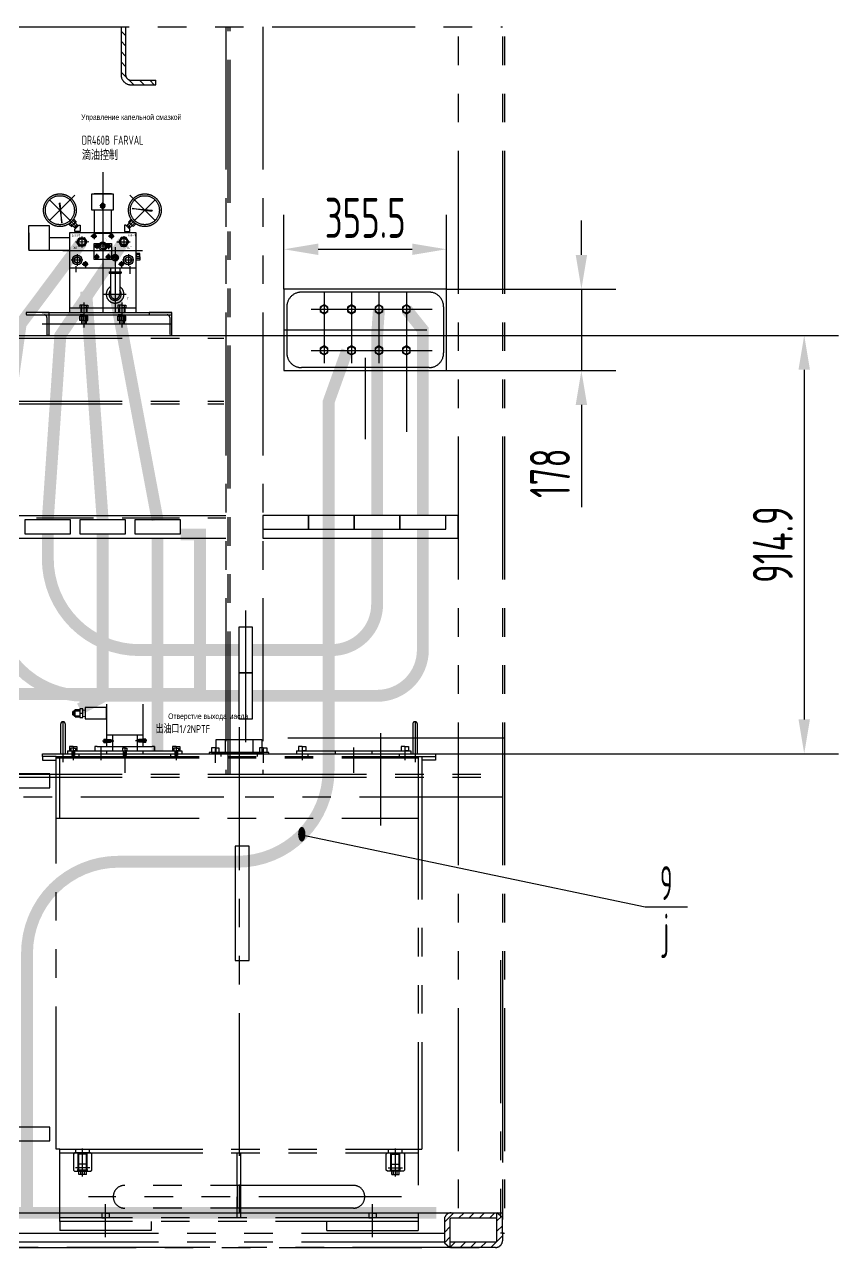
# Model space of a CAD drawing. Header units: millimetres. Extents: x 87 to 10592, y 0 to 7425.
# Drawn here: x 2882 to 4662, y 2586 to 5261 of the extents above; entities that cross this region are included whole.
import ezdxf
from ezdxf.enums import TextEntityAlignment as Align

# ---------------------------------------------------------------- set-up
doc = ezdxf.new("R2010")
doc.units = ezdxf.units.MM
doc.header["$LTSCALE"] = 250
for name, pattern in [('F', [0.75, 0.5, -0.25]), ('G', [2, 1.25, -0.25, 0.25, -0.25]), ('K', [2.5, 1.25, -0.25, 0.25, -0.25, 0.25, -0.25])]:
    doc.linetypes.add(name, pattern=pattern)
for name, color, linetype in [('01', 7, 'Continuous'), ('02', 1, 'Continuous'), ('04', 2, 'F'), ('05', 4, 'G'), ('07', 6, 'K'), ('08', 1, 'Continuous'), ('11', 3, 'Continuous')]:
    doc.layers.add(name, color=color, linetype=linetype)
doc.styles.get("Standard").update_dxf_attribs({"font": 'isocp', "width": 0.707, "bigfont": 'intecad.shx'})
doc.dimstyles.new('INTE', dxfattribs={"dimscale": 25, "dimtxt": 3.5, "dimasz": 3, "dimexe": 3, "dimexo": 0, "dimgap": 1, "dimtad": 1, "dimdec": 1, "dimdsep": 46, "dimtxsty": 'Standard', "dimcen": 0, "dimclrd": 1, "dimclre": 1, "dimclrt": 3, "dimadec": 0, "dimazin": 0, "dimtfac": 1, "dimtdec": 1, "dimtmove": 0, "dimatfit": 0, "dimfxl": 1, "dimarcsym": 0})

# ---------------------------------------------------------------- blocks, each defined once
blk = doc.blocks.new('*U76')
at = {"layer": '01'}
for p, q in [((-6, 5), (0, 5)), ((-6, 0), (-6, 5)), ((-6, 0), (-6, -5)), ((0, 5), (0, 0)), ((0, 3), (10, 3)), ((0, -5), (0, 0)), ((3, 3), (3, 0)), ((3, -3), (3, 0)), ((10, 3), (10, 0)), ((10, -3), (10, 0)), ((-6, -5), (0, -5)), ((0, -3), (10, -3))]:
    blk.add_line(p, q, dxfattribs=at)
at = {"layer": '02'}
for p, q in [((3, 2), (10, 2)), ((3, -2), (10, -2))]:
    blk.add_line(p, q, dxfattribs=at)
at = {"layer": '05'}
blk.add_line((-9.2, 0), (12.9, 0), dxfattribs=at)
blk = doc.blocks.new('*D97')
at = {"layer": '08', "color": 1, "lineweight": -2}
for p, q in [((3449, 4682.5), (3449, 4844.8)), ((3804.5, 4682.5), (3804.5, 4844.8)), ((3524, 4769.8), (3729.5, 4769.8))]:
    blk.add_line(p, q, dxfattribs=at)
at = {"layer": '08', "color": 1}
for points in [[(3524, 4782.3), (3524, 4757.3), (3449, 4769.8)], [(3729.5, 4782.3), (3729.5, 4757.3), (3804.5, 4769.8)]]:
    blk.add_solid(points, dxfattribs=at)
at = {"layer": 'Defpoints', "color": 0}
for p in [(3804.5, 4769.8), (3449, 4682.5), (3804.5, 4682.5)]:
    blk.add_point(p, dxfattribs=at)
at = {"layer": '08', "color": 3, "insert": (3626.8, 4838.5), "char_height": 87.5, "attachment_point": 5}
blk.add_mtext('355.5', dxfattribs=at)
blk = doc.blocks.new('*D98')
at = {"layer": '08', "color": 1, "lineweight": -2}
for p, q in [((4099.5, 4757.5), (4099.5, 4832.5)), ((3804.5, 4682.5), (4174.5, 4682.5)), ((4099.5, 4682.5), (4099.5, 4504.5)), ((3804.5, 4504.5), (4174.5, 4504.5)), ((4099.5, 4429.5), (4099.5, 4205.5))]:
    blk.add_line(p, q, dxfattribs=at)
at = {"layer": '08', "color": 1}
for points in [[(4087, 4757.5), (4112, 4757.5), (4099.5, 4682.5)], [(4087, 4429.5), (4112, 4429.5), (4099.5, 4504.5)]]:
    blk.add_solid(points, dxfattribs=at)
at = {"layer": 'Defpoints', "color": 0}
for p in [(3804.5, 4682.5), (3804.5, 4504.5), (4099.5, 4504.5)]:
    blk.add_point(p, dxfattribs=at)
at = {"layer": '08', "color": 3, "insert": (4030.8, 4280), "char_height": 87.5, "attachment_point": 5, "rotation": 90}
blk.add_mtext('178', dxfattribs=at)
blk = doc.blocks.new('*U87')
blk.add_circle((0, 0), 2.29)
at = {"layer": '01'}
for p, q in [((0, 2.3), (-2, 1.1)), ((-2, 1.1), (-2, -1.1)), ((2, 1.1), (0, 2.3)), ((2, -1.1), (2, 1.1)), ((-2, -1.1), (0, -2.3)), ((0, -2.3), (2, -1.1))]:
    blk.add_line(p, q, dxfattribs=at)
blk.add_circle((0, 0), 4.25, dxfattribs=at)
at = {"layer": '05'}
for p, q in [((-6.7, 0), (5.9, 0)), ((0, 6.3), (0, -6.7))]:
    blk.add_line(p, q, dxfattribs=at)
blk = doc.blocks.new('*U86')
blk.add_circle((0, 0), 6.86)
at = {"layer": '01'}
for p, q in [((0, 6.9), (-5.9, 3.4)), ((-5.9, 3.4), (-5.9, -3.4)), ((5.9, 3.4), (0, 6.9)), ((5.9, -3.4), (5.9, 3.4)), ((-5.9, -3.4), (0, -6.9)), ((0, -6.9), (5.9, -3.4))]:
    blk.add_line(p, q, dxfattribs=at)
blk.add_circle((0, 0), 10.5, dxfattribs=at)
at = {"layer": '05'}
for p, q in [((-13, 0), (12.1, 0)), ((0, 12.5), (0, -12.9))]:
    blk.add_line(p, q, dxfattribs=at)
blk = doc.blocks.new('*U88')
at = {"layer": '01'}
for p, q in [((-7.9, 7.1), (0, 7.1)), ((-7.9, 0), (-7.9, 7.1)), ((-7.9, 4), (0, 4)), ((0, 7.1), (0, 0)), ((0, -7.1), (0, 0)), ((-7.9, 0), (-7.9, -7.1)), ((-7.9, -4), (0, -4)), ((-7.9, -7.1), (0, -7.1))]:
    blk.add_line(p, q, dxfattribs=at)
at = {"layer": '05'}
blk.add_line((-9, 0), (1.1, 0), dxfattribs=at)
blk = doc.blocks.new('*D99')
at = {"layer": '08', "color": 1, "lineweight": -2}
for p, q in [((2679.8, 4581.4), (4661.8, 4581.4)), ((4586.8, 4506.4), (4586.8, 3741.5)), ((2920.8, 3666.5), (4661.8, 3666.5))]:
    blk.add_line(p, q, dxfattribs=at)
at = {"layer": '08', "color": 1}
for points in [[(4574.3, 4506.4), (4599.3, 4506.4), (4586.8, 4581.4)], [(4574.3, 3741.5), (4599.3, 3741.5), (4586.8, 3666.5)]]:
    blk.add_solid(points, dxfattribs=at)
at = {"layer": 'Defpoints', "color": 0}
for p in [(2679.8, 4581.4), (2920.8, 3666.5), (4586.8, 3666.5)]:
    blk.add_point(p, dxfattribs=at)
at = {"layer": '08', "color": 3, "insert": (4518.1, 4124), "char_height": 87.5, "attachment_point": 5, "rotation": 90}
blk.add_mtext('914.9', dxfattribs=at)
blk = doc.blocks.new('*U89')
at = {"layer": '01'}
for p, q in [((-7, 8.1), (-7, -8.1)), ((-7, 4), (0, 4)), ((0, 10.7), (15, 9.4)), ((15, 9.4), (15, -9.4)), ((-7, -4), (0, -4)), ((0, -10.7), (15, -9.4))]:
    blk.add_line(p, q, dxfattribs=at)
at = {"layer": '01', "color": 7, "linetype": 'Continuous'}
for p, q in [((-7, 8.1), (0, 8.1)), ((0, -10.7), (0, 10.7)), ((-7, -8.1), (0, -8.1))]:
    blk.add_line(p, q, dxfattribs=at)
at = {"layer": '02', "color": 1, "linetype": 'Continuous'}
for p, q in [((0, 9.7), (15, 8.4)), ((0, -9.7), (15, -8.4))]:
    blk.add_line(p, q, dxfattribs=at)
at = {"layer": '05'}
for p, q in [((-12, 0), (20, 0)), ((7.5, 15.7), (7.5, -15.7))]:
    blk.add_line(p, q, dxfattribs=at)

msp = doc.modelspace()

# ---------------------------------------------------------------- hatches: boundary and pattern name
at = {"layer": '07', "linetype": 'K'}
h = msp.add_hatch(dxfattribs=at)
h.set_pattern_fill('ANSI31', color=6, scale=5, angle=90, style=0)
h.set_pattern_definition([(135, (-30049.627, 6262.617), (-11.22532, -11.22532), [])])
h.paths.add_polyline_path([(3102.781, 5256.497), (3092.781, 5256.497), (3092.781, 5151.497, 0.41421356), (3114.781, 5129.497), (3168.781, 5129.497), (3168.781, 5139.497), (3114.781, 5139.497, -0.41421356), (3102.781, 5151.497)])
h = msp.add_hatch(dxfattribs=at)
h.set_pattern_fill('ANSI37', color=6, angle=6.75318, style=0)
h.set_pattern_definition([(51.7532, (2907.8903, 4661.93), (-2.49349, 1.965485), []), (141.7532, (2907.8903, 4661.93), (-1.965485, -2.49349), [])])
h.paths.add_polyline_path([(3046.654, 4865.319, 1), (3058.803, 4865.319, 1)])
h = msp.add_hatch(dxfattribs=at)
h.set_pattern_fill('ANSI31', color=6, scale=5, style=0)
h.set_pattern_definition([(45, (-30049.627, 6262.617), (-11.22532, 11.22532), [])])
h.paths.add_polyline_path([(3914.781, 2650.497), (3914.781, 2662.497), (3814.781, 2662.497, 0.41421356), (3799.781, 2647.497), (3799.781, 2596.497), (3811.781, 2586.497), (3811.781, 2647.497, -0.41421356), (3814.781, 2650.497)])
h.paths.add_polyline_path([(3811.781, 2598.497), (3811.781, 2586.497), (3911.781, 2586.497, 0.41421356), (3926.781, 2601.497), (3926.781, 2617.997), (3926.781, 2652.497), (3914.781, 2662.497), (3914.781, 2601.497, -0.41421356), (3911.781, 2598.497)])

# ---------------------------------------------------------------- linework, layer by layer
for p, q in [((2987.691, 3751.62), (2987.691, 3758.538)), ((2990.264, 3749.68), (2990.264, 3760.477)), ((2992.672, 3763.079), (3002.715, 3763.079)), ((2992.672, 3747.079), (2992.672, 3763.079))]:
    msp.add_line(p, q)
msp.add_lwpolyline([(3008.941, 3764.579), (3002.715, 3764.579), (3002.715, 3745.579), (3008.941, 3745.579)], close=True)
at = {"layer": '01', "color": 7, "linetype": 'Continuous'}
for p, q in [((3804.531, 4682.497), (3449.031, 4682.497)), ((3449.031, 4682.497), (3449.031, 4504.497)), ((3804.531, 4504.497), (3804.531, 4682.497)), ((3536.781, 4648.312), (3528.281, 4643.404)), ((3528.281, 4643.404), (3528.281, 4633.589)), ((3528.281, 4633.589), (3536.781, 4628.682)), ((3545.281, 4643.404), (3536.781, 4648.312)), ((3536.781, 4628.682), (3545.281, 4633.589)), ((3545.281, 4633.589), (3545.281, 4643.404)), ((3596.781, 4648.312), (3588.281, 4643.404)), ((3588.281, 4643.404), (3588.281, 4633.589)), ((3588.281, 4633.589), (3596.781, 4628.682)), ((3605.281, 4643.404), (3596.781, 4648.312)), ((3596.781, 4628.682), (3605.281, 4633.589)), ((3605.281, 4633.589), (3605.281, 4643.404)), ((3656.781, 4648.312), (3648.281, 4643.404)), ((3648.281, 4643.404), (3648.281, 4633.589)), ((3648.281, 4633.589), (3656.781, 4628.682)), ((3665.281, 4643.404), (3656.781, 4648.312)), ((3656.781, 4628.682), (3665.281, 4633.589)), ((3665.281, 4633.589), (3665.281, 4643.404)), ((3716.781, 4648.312), (3708.281, 4643.404)), ((3708.281, 4643.404), (3708.281, 4633.589)), ((3708.281, 4633.589), (3716.781, 4628.682)), ((3725.281, 4643.404), (3716.781, 4648.312)), ((3716.781, 4628.682), (3725.281, 4633.589)), ((3725.281, 4633.589), (3725.281, 4643.404)), ((3536.781, 4558.312), (3528.281, 4553.404)), ((3528.281, 4553.404), (3528.281, 4543.589)), ((3545.281, 4553.404), (3536.781, 4558.312)), ((3545.281, 4543.589), (3545.281, 4553.404)), ((3596.781, 4558.312), (3588.281, 4553.404)), ((3588.281, 4553.404), (3588.281, 4543.589)), ((3605.281, 4553.404), (3596.781, 4558.312)), ((3605.281, 4543.589), (3605.281, 4553.404)), ((3656.781, 4558.312), (3648.281, 4553.404)), ((3648.281, 4553.404), (3648.281, 4543.589)), ((3665.281, 4553.404), (3656.781, 4558.312)), ((3665.281, 4543.589), (3665.281, 4553.404)), ((3716.781, 4558.312), (3708.281, 4553.404)), ((3708.281, 4553.404), (3708.281, 4543.589)), ((3725.281, 4553.404), (3716.781, 4558.312)), ((3725.281, 4543.589), (3725.281, 4553.404)), ((3528.281, 4543.589), (3536.781, 4538.682)), ((3536.781, 4538.682), (3545.281, 4543.589)), ((3588.281, 4543.589), (3596.781, 4538.682)), ((3596.781, 4538.682), (3605.281, 4543.589)), ((3648.281, 4543.589), (3656.781, 4538.682)), ((3656.781, 4538.682), (3665.281, 4543.589)), ((3708.281, 4543.589), (3716.781, 4538.682)), ((3716.781, 4538.682), (3725.281, 4543.589)), ((3449.031, 4504.497), (3804.531, 4504.497)), ((2157.781, 4187.793), (3322.281, 4187.793)), ((3402.781, 4187.793), (3402.781, 4137.793)), ((3829.781, 4137.793), (3829.781, 4187.793)), ((2157.781, 4137.793), (3322.281, 4137.793)), ((3402.781, 4137.793), (3829.781, 4137.793)), ((2990.264, 3760.477), (2992.672, 3760.477)), ((2990.264, 3749.68), (2992.672, 3749.68)), ((2990.264, 3749.68), (2992.672, 3749.68))]:
    msp.add_line(p, q, dxfattribs=at)
at = {"layer": '01'}
for p, q in [((3060.781, 3774.942), (3060.781, 3682.536)), ((3140.781, 3774.942), (3140.781, 3682.536)), ((2990.264, 3760.477), (2987.691, 3758.538)), ((2990.264, 3749.68), (2987.691, 3751.62)), ((3002.715, 3755.079), (3008.941, 3755.079)), ((3008.941, 3762.575), (3014.044, 3761.816)), ((3014.044, 3761.816), (3014.044, 3748.341))]:
    msp.add_line(p, q, dxfattribs=at)
at = {"layer": '01', "color": 7, "linetype": 'Continuous', "const_width": 26}
msp.add_lwpolyline([(2887.196, 2662.497), (2887.196, 3230.286, -0.41421356), (3087.196, 3430.286), (3346.644, 3430.286, 0.41421356), (3546.644, 3630.286), (3546.644, 4435.769), (3587.157, 4548.497)], format="xyb", dxfattribs=at)
at = {"layer": '01', "color": 7, "linetype": 'Continuous'}
for points in [[(2882.582, 4147.793), (2982.582, 4147.793), (2982.582, 4177.793), (2882.582, 4177.793)], [(3002.582, 4147.793), (3102.582, 4147.793), (3102.582, 4177.793), (3002.582, 4177.793)], [(3122.582, 4147.793), (3222.582, 4147.793), (3222.582, 4177.793), (3122.582, 4177.793)], [(3402.781, 4157.793), (3502.781, 4157.793), (3502.781, 4187.793), (3402.781, 4187.793)], [(3502.781, 4157.793), (3602.781, 4157.793), (3602.781, 4187.793), (3502.781, 4187.793)], [(3602.781, 4157.793), (3702.781, 4157.793), (3702.781, 4187.793), (3602.781, 4187.793)], [(3702.781, 4157.793), (3802.781, 4157.793), (3802.781, 4187.793), (3702.781, 4187.793)], [(3350.301, 3943.172), (3350.301, 3843.172), (3380.301, 3843.172), (3380.301, 3943.172)], [(3350.301, 3843.172), (3350.301, 3743.172), (3380.301, 3743.172), (3380.301, 3843.172)], [(2837.196, 3592.247), (2937.196, 3592.247), (2937.196, 3622.247), (2837.196, 3622.247)], [(3342.697, 3464.637), (3342.697, 3214.522), (3372.697, 3214.522), (3372.697, 3464.637)], [(2837.196, 2820.015), (2937.196, 2820.015), (2937.196, 2850.015), (2837.196, 2850.015)]]:
    msp.add_lwpolyline(points, close=True, dxfattribs=at)
at = {"layer": '01', "color": 7, "linetype": 'Continuous', "const_width": 26}
msp.add_lwpolyline([(2787.196, 3622.247), (2787.196, 3797.164), (3265.522, 3797.164), (3265.522, 4146.11), (3223.284, 4146.11)], dxfattribs=at)
at = {"layer": '01'}
msp.add_lwpolyline([(3060.781, 3767.577), (3014.044, 3767.577), (3014.044, 3742.581), (3060.781, 3742.581)], close=True, dxfattribs=at)
at = {"layer": '01', "const_width": 26}
msp.add_lwpolyline([(2587.196, 2662.497), (3782.576, 2662.497)], dxfattribs=at)
at = {"layer": '01', "color": 7, "linetype": 'Continuous'}
for centre in [(3536.781, 4638.497), (3596.781, 4638.497), (3656.781, 4638.497), (3716.781, 4638.497), (3536.781, 4548.497), (3596.781, 4548.497), (3656.781, 4548.497), (3716.781, 4548.497)]:
    msp.add_circle(centre, 8, dxfattribs=at)
at = {"layer": '02', "color": 1, "linetype": 'Continuous'}
for p, q in [((2992.672, 3760.477), (3002.715, 3760.477)), ((2992.672, 3749.68), (3002.715, 3749.68)), ((1560.281, 2662.497), (3926.781, 2662.497))]:
    msp.add_line(p, q, dxfattribs=at)
at = {"layer": '02'}
for p, q in [((3488.066, 3488.864), (4238.595, 3331.44)), ((4238.595, 3331.44), (4331.595, 3331.44))]:
    msp.add_line(p, q, dxfattribs=at)
at = {"layer": '04', "color": 2, "linetype": 'F'}
msp.add_line((2157.781, 4182.793), (3322.281, 4182.793), dxfattribs=at)
at = {"layer": '05', "color": 4, "linetype": 'G'}
for p, q in [((3536.781, 4676.276), (3536.781, 4520.497)), ((3596.781, 4676.276), (3596.781, 4520.497)), ((3656.781, 4676.276), (3656.781, 4520.497)), ((3716.781, 4676.276), (3716.781, 4520.497)), ((3508.781, 4638.497), (3773.026, 4638.497)), ((3508.781, 4548.497), (3773.026, 4548.497)), ((3626.781, 4532.497), (3626.781, 4354.497)), ((3626.781, 4532.416), (3626.781, 4370.497)), ((3716.781, 4535.486), (3716.781, 4370.497))]:
    msp.add_line(p, q, dxfattribs=at)
at = {"layer": '07', "color": 6, "linetype": 'K'}
for p, q in [((3829.781, 6234.997), (3829.781, 2617.997)), ((3926.781, 6234.997), (3926.781, 2617.997)), ((3931.281, 6234.997), (3931.281, 2617.997)), ((1548.281, 5256.497), (3926.781, 5256.497)), ((3092.781, 5256.497), (3092.781, 5151.497)), ((3102.781, 5256.497), (3102.781, 5151.497)), ((3322.281, 5256.497), (3322.281, 3621.497)), ((3326.781, 3621.497), (3326.781, 5256.497)), ((3331.281, 3621.497), (3331.281, 5256.497)), ((3402.781, 5256.497), (3402.781, 3621.497)), ((3114.781, 5139.497), (3168.781, 5139.497)), ((3168.781, 5129.497), (3168.781, 5139.497)), ((3114.781, 5129.497), (3168.781, 5129.497)), ((3052.771, 4938.582), (3052.771, 4631.407)), ((2936.524, 4877.736), (2984.254, 4830.007)), ((2936.565, 4832.795), (2991.654, 4888.082)), ((2957.12, 4870.178), (2959.812, 4871.33)), ((2957.12, 4870.178), (2963.479, 4827.355)), ((2963.479, 4827.355), (2959.812, 4871.33)), ((3167.237, 4832.795), (3112.147, 4888.082)), ((3167.277, 4877.736), (3119.547, 4830.007)), ((3159.719, 4852.594), (3116.895, 4858.953)), ((3116.895, 4858.953), (3160.871, 4855.286)), ((3160.871, 4855.286), (3159.719, 4852.594)), ((2890.771, 4821.706), (2935.275, 4821.706)), ((2890.771, 4769.254), (2890.771, 4821.706)), ((2935.275, 4821.706), (2935.275, 4767.407)), ((2984.254, 4830.007), (2979.234, 4824.986)), ((2979.234, 4824.986), (2984.82, 4819.4)), ((2981.426, 4827.178), (2993.446, 4815.157)), ((2983.51, 4830.75), (2990.584, 4823.677)), ((2984.254, 4830.007), (2989.275, 4835.027)), ((2984.254, 4830.007), (2996.275, 4817.986)), ((2984.82, 4819.4), (2989.84, 4824.42)), ((2987.083, 4832.835), (2999.103, 4820.814)), ((2989.275, 4835.027), (2994.861, 4829.441)), ((2994.861, 4829.441), (2989.84, 4824.42)), ((2994.575, 4816.288), (2991.039, 4819.823)), ((3000.598, 4822.309), (2991.951, 4813.662)), ((2999.103, 4820.814), (2993.446, 4815.157)), ((2998.591, 4820.304), (2995.055, 4823.839)), ((3000.598, 4822.309), (3003.622, 4822.309)), ((3103.203, 4822.309), (3100.179, 4822.309)), ((3103.203, 4822.309), (3111.85, 4813.662)), ((3116.719, 4832.835), (3104.698, 4820.814)), ((3104.698, 4820.814), (3110.355, 4815.157)), ((3105.21, 4820.304), (3108.746, 4823.839)), ((3119.547, 4830.007), (3107.526, 4817.986)), ((3114.527, 4835.027), (3108.94, 4829.441)), ((3108.94, 4829.441), (3113.961, 4824.42)), ((3109.226, 4816.288), (3112.762, 4819.823)), ((3122.375, 4827.178), (3110.355, 4815.157)), ((3120.291, 4830.75), (3113.217, 4823.677)), ((3118.981, 4819.4), (3113.961, 4824.42)), ((3119.547, 4830.007), (3114.527, 4835.027)), ((3124.567, 4824.986), (3118.981, 4819.4)), ((3119.547, 4830.007), (3124.567, 4824.986)), ((2890.771, 4805.407), (2890.771, 4767.407)), ((2935.275, 4795.48), (2979.771, 4795.48)), ((3125.771, 4805.407), (2979.771, 4805.407)), ((2979.771, 4805.407), (2979.771, 4631.407)), ((2979.771, 4795.48), (2979.771, 4767.407)), ((2994.457, 4808.804), (2994.457, 4805.407)), ((3000.304, 4808.804), (3000.304, 4805.407)), ((3006.922, 4797.828), (3007.261, 4773.614)), ((3098.771, 4798.47), (3098.771, 4774.253)), ((3103.497, 4808.804), (3103.497, 4805.407)), ((3109.344, 4808.804), (3109.344, 4805.407)), ((3125.771, 4631.407), (3125.771, 4805.407)), ((2979.771, 4767.407), (2890.771, 4767.407)), ((2965.811, 4767.407), (3139.73, 4767.407)), ((3022.047, 4785.975), (2992.964, 4785.569)), ((3062.771, 4776.407), (3042.771, 4776.407)), ((3052.771, 4786.407), (3052.771, 4766.407)), ((3079.771, 4774.217), (3079.771, 4631.407)), ((3083.813, 4786.407), (3112.899, 4786.407)), ((3087.771, 4751.407), (3071.771, 4751.407)), ((3079.771, 4759.407), (3079.771, 4743.407)), ((2979.771, 4729.407), (3125.771, 4729.407)), ((2993.771, 4732.741), (2993.771, 4720.023)), ((3066.797, 4720.523), (3066.797, 4717.861)), ((3066.797, 4720.523), (3093.168, 4720.523)), ((3066.797, 4717.861), (3093.168, 4717.861)), ((3069.662, 4729.407), (3069.662, 4671.407)), ((3089.88, 4729.407), (3089.88, 4671.407)), ((3093.168, 4720.523), (3093.168, 4717.861)), ((3111.771, 4733.127), (3111.771, 4715.752)), ((3055.421, 4671.407), (3104.121, 4671.407)), ((3766.281, 4675.997), (3487.281, 4675.997)), ((2295.533, 4631.407), (2979.771, 4631.407)), ((2885.565, 4631.407), (2885.565, 4627.928)), ((2935.565, 4631.407), (2885.565, 4631.407)), ((2935.565, 4581.407), (2935.565, 4631.407)), ((2979.771, 4641.407), (3125.771, 4641.407)), ((2979.771, 4631.407), (3204.205, 4631.407)), ((3002.476, 4647.807), (3002.476, 4641.407)), ((3011.271, 4647.807), (3002.476, 4647.807)), ((3002.476, 4641.407), (3011.271, 4641.407)), ((3004.548, 4641.407), (3004.548, 4631.407)), ((3006.271, 4647.807), (3006.271, 4641.407)), ((3006.271, 4641.407), (3006.271, 4631.407)), ((3011.271, 4653.272), (3011.271, 4598.84)), ((3011.271, 4647.807), (3020.066, 4647.807)), ((3011.271, 4644.786), (3011.271, 4608.902)), ((3011.271, 4644.786), (3011.271, 4608.902)), ((3020.066, 4641.407), (3011.271, 4641.407)), ((3011.271, 4628.252), (3011.271, 4621.46)), ((3016.271, 4647.807), (3016.271, 4641.407)), ((3016.271, 4641.407), (3016.271, 4631.407)), ((3017.75, 4641.407), (3017.75, 4631.407)), ((3020.066, 4647.807), (3020.066, 4641.407)), ((3085.476, 4647.807), (3085.476, 4641.407)), ((3094.271, 4647.807), (3085.476, 4647.807)), ((3085.476, 4641.407), (3094.271, 4641.407)), ((3087.548, 4641.407), (3087.548, 4631.407)), ((3089.271, 4647.807), (3089.271, 4641.407)), ((3089.271, 4641.407), (3089.271, 4631.407)), ((3094.271, 4653.272), (3094.271, 4598.84)), ((3094.271, 4652.907), (3094.271, 4608.902)), ((3094.271, 4647.807), (3103.066, 4647.807)), ((3094.271, 4644.786), (3094.271, 4608.902)), ((3103.066, 4641.407), (3094.271, 4641.407)), ((3094.271, 4628.252), (3094.271, 4621.46)), ((3099.271, 4647.807), (3099.271, 4641.407)), ((3099.271, 4641.407), (3099.271, 4631.407)), ((3100.75, 4641.407), (3100.75, 4631.407)), ((3103.066, 4647.807), (3103.066, 4641.407)), ((3154.205, 4631.407), (3154.205, 4627.928)), ((3204.205, 4631.407), (3154.205, 4631.407)), ((3204.205, 4581.407), (3204.205, 4631.407)), ((3455.281, 4643.997), (3455.281, 4542.997)), ((3798.281, 4643.997), (3798.281, 4542.997)), ((2295.533, 4626.407), (2979.771, 4626.407)), ((2295.533, 4606.407), (2979.771, 4606.407)), ((2887.086, 4626.407), (2925.076, 4626.407)), ((2930.565, 4620.907), (2930.565, 4583.049)), ((2979.771, 4626.407), (3204.205, 4626.407)), ((2979.771, 4606.407), (3204.205, 4606.407)), ((3002.476, 4623.556), (3011.271, 4623.556)), ((3002.476, 4614.056), (3002.476, 4623.556)), ((3011.271, 4614.056), (3002.476, 4614.056)), ((3011.271, 4626.156), (3003.571, 4626.156)), ((3003.571, 4626.156), (3003.571, 4623.556)), ((3003.571, 4623.556), (3011.271, 4623.556)), ((3004.548, 4626.407), (3004.548, 4626.156)), ((3006.271, 4626.407), (3006.271, 4606.407)), ((3006.271, 4614.056), (3006.271, 4623.556)), ((3006.271, 4606.407), (3011.271, 4606.407)), ((3007.271, 4626.407), (3007.271, 4606.407)), ((3011.271, 4623.556), (3009.77, 4626.156)), ((3011.271, 4626.156), (3018.971, 4626.156)), ((3011.271, 4626.156), (3012.772, 4623.556)), ((3011.271, 4613.004), (3011.271, 4624.607)), ((3018.971, 4623.556), (3011.271, 4623.556)), ((3020.066, 4623.556), (3011.271, 4623.556)), ((3011.271, 4614.056), (3020.066, 4614.056)), ((3016.271, 4606.407), (3011.271, 4606.407)), ((3015.271, 4626.407), (3015.271, 4606.407)), ((3016.271, 4626.407), (3016.271, 4606.407)), ((3016.271, 4614.056), (3016.271, 4623.556)), ((3017.75, 4626.407), (3017.75, 4626.156)), ((3018.971, 4626.156), (3018.971, 4623.556)), ((3020.066, 4614.056), (3020.066, 4623.556)), ((3085.476, 4623.556), (3094.271, 4623.556)), ((3085.476, 4614.056), (3085.476, 4623.556)), ((3094.271, 4614.056), (3085.476, 4614.056)), ((3094.271, 4626.156), (3086.571, 4626.156)), ((3086.571, 4626.156), (3086.571, 4623.556)), ((3086.571, 4623.556), (3094.271, 4623.556)), ((3087.548, 4626.407), (3087.548, 4626.156)), ((3089.271, 4626.407), (3089.271, 4606.407)), ((3089.271, 4614.056), (3089.271, 4623.556)), ((3089.271, 4606.407), (3094.271, 4606.407)), ((3090.271, 4626.407), (3090.271, 4606.407)), ((3094.271, 4623.556), (3092.77, 4626.156)), ((3094.271, 4626.156), (3101.971, 4626.156)), ((3094.271, 4626.156), (3095.772, 4623.556)), ((3094.271, 4613.004), (3094.271, 4624.607)), ((3101.971, 4623.556), (3094.271, 4623.556)), ((3103.066, 4623.556), (3094.271, 4623.556)), ((3094.271, 4614.056), (3103.066, 4614.056)), ((3099.271, 4606.407), (3094.271, 4606.407)), ((3098.271, 4626.407), (3098.271, 4606.407)), ((3099.271, 4626.407), (3099.271, 4606.407)), ((3099.271, 4614.056), (3099.271, 4623.556)), ((3100.75, 4626.407), (3100.75, 4626.156)), ((3101.971, 4626.156), (3101.971, 4623.556)), ((3103.066, 4614.056), (3103.066, 4623.556)), ((3155.726, 4626.407), (3193.717, 4626.407)), ((3199.205, 4620.907), (3199.205, 4583.049)), ((2157.781, 4581.407), (3317.281, 4581.407)), ((2157.781, 4575.407), (3317.281, 4575.407)), ((2295.533, 4581.407), (2979.771, 4581.407)), ((2935.565, 4581.407), (2932.215, 4581.407)), ((2979.771, 4581.407), (3204.205, 4581.407)), ((3204.205, 4581.407), (3200.855, 4581.407)), ((3449.031, 4593.497), (3804.531, 4593.497)), ((3766.281, 4510.997), (3487.281, 4510.997)), ((2157.781, 4437.407), (3317.281, 4437.407)), ((2157.781, 4431.407), (3317.281, 4431.407)), ((2992.672, 3747.079), (3002.715, 3747.079)), ((3008.941, 3747.582), (3014.044, 3748.341)), ((2965.781, 3736.536), (2965.781, 3648.339)), ((3350.781, 3724.337), (3350.781, 2620.177)), ((3735.781, 3736.536), (3735.781, 3648.339)), ((3052.472, 3694.909), (3077.14, 3694.909)), ((3054.781, 3698.559), (3054.781, 3694.909)), ((3054.781, 3698.559), (3060.781, 3698.559)), ((3054.781, 3695.501), (3060.781, 3695.501)), ((3054.781, 3691.259), (3054.781, 3694.909)), ((3054.781, 3694.317), (3060.781, 3694.317)), ((3060.781, 3707.536), (3140.781, 3707.536)), ((3060.781, 3694.909), (3060.781, 3698.559)), ((3060.781, 3697.909), (3069.781, 3697.909)), ((3060.781, 3696.909), (3069.781, 3696.909)), ((3060.781, 3694.909), (3060.781, 3691.259)), ((3060.781, 3692.909), (3069.781, 3692.909)), ((3060.781, 3691.909), (3069.781, 3691.909)), ((3069.781, 3697.909), (3070.781, 3696.909)), ((3069.781, 3694.909), (3069.781, 3697.909)), ((3069.781, 3694.909), (3069.781, 3691.909)), ((3069.781, 3691.909), (3070.781, 3692.909)), ((3070.781, 3696.909), (3073.781, 3696.909)), ((3070.781, 3696.909), (3070.781, 3694.909)), ((3070.781, 3692.909), (3070.781, 3694.909)), ((3070.781, 3692.909), (3073.781, 3692.909)), ((3073.781, 3707.536), (3073.781, 3672.536)), ((3073.781, 3694.909), (3073.781, 3696.909)), ((3073.781, 3694.909), (3073.781, 3692.909)), ((3149.089, 3694.909), (3124.421, 3694.909)), ((3127.781, 3707.536), (3127.781, 3672.536)), ((3127.781, 3694.909), (3127.781, 3696.909)), ((3130.781, 3696.909), (3127.781, 3696.909)), ((3127.781, 3694.909), (3127.781, 3692.909)), ((3130.781, 3692.909), (3127.781, 3692.909)), ((3131.781, 3697.909), (3130.781, 3696.909)), ((3130.781, 3696.909), (3130.781, 3694.909)), ((3130.781, 3692.909), (3130.781, 3694.909)), ((3131.781, 3691.909), (3130.781, 3692.909)), ((3131.781, 3694.909), (3131.781, 3697.909)), ((3140.781, 3697.909), (3131.781, 3697.909)), ((3140.781, 3696.909), (3131.781, 3696.909)), ((3131.781, 3694.909), (3131.781, 3691.909)), ((3140.781, 3692.909), (3131.781, 3692.909)), ((3140.781, 3691.909), (3131.781, 3691.909)), ((3140.781, 3694.909), (3140.781, 3698.559)), ((3146.781, 3698.559), (3140.781, 3698.559)), ((3146.781, 3695.501), (3140.781, 3695.501)), ((3140.781, 3694.909), (3140.781, 3691.259)), ((3146.781, 3694.317), (3140.781, 3694.317)), ((3146.781, 3698.559), (3146.781, 3694.909)), ((3146.781, 3691.259), (3146.781, 3694.909)), ((3320.781, 3697.536), (3320.781, 3667.536)), ((3380.781, 3697.536), (3380.781, 3667.536)), ((3660.781, 3509.892), (3660.781, 3711.814)), ((2920.781, 3660.536), (2920.781, 3666.536)), ((2920.781, 3666.536), (3780.781, 3666.536)), ((2975.781, 3672.536), (3225.781, 3672.536)), ((2975.781, 3672.536), (2975.781, 3666.536)), ((2980.359, 3682.536), (2980.359, 3672.536)), ((2988.359, 3682.536), (2980.359, 3682.536)), ((2980.359, 3672.536), (2988.359, 3672.536)), ((2988.359, 3682.983), (2988.359, 3652.328)), ((2988.359, 3682.536), (2996.359, 3682.536)), ((2996.359, 3672.536), (2988.359, 3672.536)), ((2996.359, 3682.536), (2996.359, 3672.536)), ((3000.781, 3666.536), (3000.781, 3660.536)), ((3035.781, 3682.536), (3035.781, 3672.536)), ((3040.781, 3682.536), (3035.781, 3682.536)), ((3035.781, 3682.536), (3035.781, 3672.536)), ((3040.781, 3682.536), (3160.781, 3682.536)), ((3048.281, 3682.983), (3048.281, 3652.328)), ((3054.781, 3691.259), (3060.781, 3691.259)), ((3060.781, 3672.536), (3060.781, 3666.536)), ((3100.781, 3680.124), (3100.781, 3624.524)), ((3146.781, 3691.259), (3140.781, 3691.259)), ((3140.781, 3672.536), (3140.781, 3666.536)), ((3165.781, 3682.536), (3160.781, 3682.536)), ((3165.781, 3682.536), (3165.781, 3672.536)), ((3165.781, 3672.536), (3165.781, 3682.536)), ((3200.781, 3666.536), (3200.781, 3660.536)), ((3205.203, 3682.536), (3205.203, 3672.536)), ((3213.203, 3682.536), (3205.203, 3682.536)), ((3205.203, 3672.536), (3213.203, 3672.536)), ((3213.203, 3682.983), (3213.203, 3652.328)), ((3213.203, 3682.536), (3221.203, 3682.536)), ((3221.203, 3672.536), (3213.203, 3672.536)), ((3221.203, 3682.536), (3221.203, 3672.536)), ((3225.781, 3672.536), (3225.781, 3666.536)), ((3285.781, 3666.536), (3323.781, 3666.536)), ((3290.281, 3679.536), (3290.281, 3669.536)), ((3298.281, 3679.536), (3290.281, 3679.536)), ((3290.281, 3669.536), (3298.281, 3669.536)), ((3298.281, 3679.536), (3306.281, 3679.536)), ((3298.281, 3676.983), (3298.281, 3646.328)), ((3306.281, 3669.536), (3298.281, 3669.536)), ((3306.281, 3679.536), (3306.281, 3669.536)), ((3310.781, 3666.536), (3310.781, 3660.536)), ((3350.781, 3674.124), (3350.781, 3618.524)), ((3390.781, 3666.536), (3390.781, 3660.536)), ((3395.281, 3679.536), (3395.281, 3669.536)), ((3403.281, 3679.536), (3395.281, 3679.536)), ((3395.281, 3669.536), (3403.281, 3669.536)), ((3403.281, 3679.536), (3411.281, 3679.536)), ((3403.281, 3676.983), (3403.281, 3646.328)), ((3411.281, 3669.536), (3403.281, 3669.536)), ((3411.281, 3679.536), (3411.281, 3669.536)), ((3476.241, 3672.536), (3726.241, 3672.536)), ((3476.241, 3672.536), (3476.241, 3666.536)), ((3480.819, 3682.536), (3480.819, 3672.536)), ((3488.819, 3682.536), (3480.819, 3682.536)), ((3480.819, 3672.536), (3488.819, 3672.536)), ((3488.819, 3682.983), (3488.819, 3652.328)), ((3488.819, 3682.536), (3496.819, 3682.536)), ((3496.819, 3672.536), (3488.819, 3672.536)), ((3496.819, 3682.536), (3496.819, 3672.536)), ((3501.241, 3666.536), (3501.241, 3660.536)), ((3561.241, 3672.536), (3561.241, 3666.536)), ((3601.241, 3680.124), (3601.241, 3624.524)), ((3641.241, 3672.536), (3641.241, 3666.536)), ((3701.241, 3666.536), (3701.241, 3660.536)), ((3705.663, 3682.536), (3705.663, 3672.536)), ((3713.663, 3682.536), (3705.663, 3682.536)), ((3705.663, 3672.536), (3713.663, 3672.536)), ((3713.663, 3682.983), (3713.663, 3652.328)), ((3713.663, 3682.536), (3721.663, 3682.536)), ((3721.663, 3672.536), (3713.663, 3672.536)), ((3721.663, 3682.536), (3721.663, 3672.536)), ((3726.241, 3672.536), (3726.241, 3666.536)), ((3780.781, 3666.536), (3780.781, 3660.536)), ((2950.781, 3660.536), (2920.781, 3660.536)), ((2920.781, 3660.536), (2920.781, 3652.536)), ((2920.781, 3652.536), (2950.781, 3652.536)), ((2950.781, 3660.536), (3750.781, 3660.536)), ((2950.781, 3525.497), (2950.781, 3660.536)), ((2950.781, 2801.536), (2950.781, 3660.536)), ((2950.781, 3657.536), (3742.781, 3657.536)), ((2958.781, 3525.497), (2958.781, 3657.536)), ((3742.781, 3660.536), (3742.781, 2623.536)), ((3750.781, 3660.536), (3780.781, 3660.536)), ((3750.781, 3660.536), (3750.781, 2801.536)), ((3780.781, 3652.536), (3750.781, 3652.536)), ((3780.781, 3660.536), (3780.781, 3652.536)), ((2157.781, 3621.497), (3317.281, 3621.497)), ((2157.781, 3615.497), (3317.281, 3615.497)), ((3317.281, 3621.497), (3926.781, 3621.497)), ((3317.281, 3615.497), (3926.781, 3615.497)), ((3317.281, 3571.497), (2157.781, 3571.497)), ((3926.781, 3571.497), (3317.281, 3571.497)), ((2950.781, 3525.497), (3742.781, 3525.497)), ((3922.281, 3214.997), (3922.281, 2617.997)), ((3926.781, 3210.338), (3926.781, 2617.997)), ((2958.781, 2801.536), (2950.781, 2801.536)), ((2958.781, 2801.536), (3742.781, 2801.536)), ((2958.781, 2643.536), (2958.781, 2801.536)), ((2958.781, 2793.536), (3742.781, 2793.536)), ((2991.281, 2793.536), (2988.781, 2791.036)), ((2991.281, 2793.536), (2988.781, 2791.036)), ((2988.781, 2791.036), (2988.781, 2756.036)), ((3026.281, 2793.536), (2991.281, 2793.536)), ((2993.781, 2793.536), (2993.781, 2801.536)), ((3000.281, 2791.036), (2997.781, 2793.536)), ((2998.781, 2754.536), (2998.781, 2792.536)), ((3000.281, 2756.036), (3000.281, 2791.036)), ((3017.281, 2791.036), (3000.281, 2791.036)), ((3008.781, 2756.197), (3008.781, 2803.402)), ((3017.281, 2791.036), (3019.781, 2793.536)), ((3017.281, 2756.036), (3017.281, 2791.036)), ((3018.781, 2754.536), (3018.781, 2792.536)), ((3023.781, 2793.536), (3023.781, 2801.536)), ((3028.781, 2791.036), (3026.281, 2793.536)), ((3028.781, 2756.036), (3028.781, 2791.036)), ((3346.781, 2722.536), (3346.781, 2793.536)), ((3346.781, 2722.536), (3346.781, 2793.536)), ((3346.781, 2793.536), (3354.781, 2793.536)), ((3354.781, 2722.536), (3354.781, 2793.536)), ((3354.781, 2722.536), (3354.781, 2793.536)), ((3672.781, 2791.036), (3675.281, 2793.536)), ((3672.781, 2756.036), (3672.781, 2791.036)), ((3675.281, 2793.536), (3710.281, 2793.536)), ((3677.781, 2793.536), (3677.781, 2801.536)), ((3684.281, 2791.036), (3681.781, 2793.536)), ((3682.781, 2754.536), (3682.781, 2792.536)), ((3684.281, 2756.036), (3684.281, 2791.036)), ((3684.281, 2791.036), (3701.281, 2791.036)), ((3692.781, 2756.197), (3692.781, 2803.402)), ((3701.281, 2791.036), (3703.781, 2793.536)), ((3701.281, 2756.036), (3701.281, 2791.036)), ((3702.781, 2754.536), (3702.781, 2792.536)), ((3707.781, 2793.536), (3707.781, 2801.536)), ((3710.281, 2793.536), (3712.781, 2791.036)), ((3710.281, 2793.536), (3712.781, 2791.036)), ((3712.781, 2791.036), (3712.781, 2756.036)), ((3742.781, 2801.536), (3750.781, 2801.536)), ((2988.781, 2756.036), (2991.281, 2753.536)), ((3000.281, 2756.036), (2997.781, 2753.536)), ((3017.281, 2756.036), (3000.281, 2756.036)), ((3019.781, 2753.536), (3017.281, 2756.036)), ((3026.281, 2753.536), (3028.781, 2756.036)), ((3675.281, 2753.536), (3672.781, 2756.036)), ((3681.781, 2753.536), (3684.281, 2756.036)), ((3684.281, 2756.036), (3701.281, 2756.036)), ((3701.281, 2756.036), (3703.781, 2753.536)), ((3712.781, 2756.036), (3710.281, 2753.536)), ((2991.281, 2753.536), (3026.281, 2753.536)), ((3710.281, 2753.536), (3675.281, 2753.536)), ((3600.781, 2722.536), (3100.781, 2722.536)), ((3600.781, 2722.536), (3100.781, 2722.536)), ((3346.781, 2722.536), (3346.781, 2672.536)), ((3346.781, 2722.536), (3346.781, 2672.536)), ((3354.781, 2672.536), (3354.781, 2722.536)), ((3354.781, 2672.536), (3354.781, 2722.536)), ((3706.401, 2697.536), (3021.736, 2697.536)), ((3706.401, 2697.536), (3021.736, 2697.536)), ((3058.781, 2608.83), (3058.781, 2681.427)), ((3058.781, 2608.83), (3058.781, 2681.427)), ((3346.781, 2651.536), (3346.781, 2697.536)), ((3346.781, 2651.536), (3346.781, 2697.536)), ((3354.781, 2651.536), (3354.781, 2697.536)), ((3354.781, 2651.536), (3354.781, 2697.536)), ((3642.781, 2608.83), (3642.781, 2681.427)), ((3642.781, 2608.83), (3642.781, 2681.427)), ((3742.781, 2651.536), (2958.781, 2651.536)), ((3742.781, 2651.536), (2958.781, 2651.536)), ((3050.781, 2661.536), (3050.781, 2651.536)), ((3058.781, 2661.536), (3050.781, 2661.536)), ((3050.781, 2661.536), (3050.781, 2651.536)), ((3058.781, 2661.536), (3050.781, 2661.536)), ((3050.781, 2651.536), (3058.781, 2651.536)), ((3050.781, 2651.536), (3058.781, 2651.536)), ((3058.781, 2661.536), (3066.781, 2661.536)), ((3058.781, 2661.536), (3066.781, 2661.536)), ((3066.781, 2651.536), (3058.781, 2651.536)), ((3066.781, 2651.536), (3058.781, 2651.536)), ((3066.781, 2661.536), (3066.781, 2651.536)), ((3066.781, 2661.536), (3066.781, 2651.536)), ((3600.781, 2672.536), (3100.781, 2672.536)), ((3600.781, 2672.536), (3100.781, 2672.536)), ((3634.781, 2661.536), (3634.781, 2651.536)), ((3642.781, 2661.536), (3634.781, 2661.536)), ((3634.781, 2661.536), (3634.781, 2651.536)), ((3642.781, 2661.536), (3634.781, 2661.536)), ((3634.781, 2651.536), (3642.781, 2651.536)), ((3634.781, 2651.536), (3642.781, 2651.536)), ((3642.781, 2661.536), (3650.781, 2661.536)), ((3642.781, 2661.536), (3650.781, 2661.536)), ((3650.781, 2651.536), (3642.781, 2651.536)), ((3650.781, 2651.536), (3642.781, 2651.536)), ((3650.781, 2661.536), (3650.781, 2651.536)), ((3650.781, 2661.536), (3650.781, 2651.536)), ((3812.316, 2662.497), (3914.781, 2662.497)), ((3914.781, 2650.497), (3814.781, 2650.497)), ((3914.781, 2650.497), (3814.781, 2650.497)), ((3914.781, 2601.497), (3914.781, 2662.497)), ((3914.781, 2601.497), (3914.781, 2662.497)), ((3926.781, 2652.497), (3914.781, 2662.497)), ((3926.781, 2652.497), (3914.781, 2662.497)), ((3926.781, 2617.997), (3926.781, 2652.497)), ((3926.781, 2617.997), (3926.781, 2652.497)), ((3742.781, 2643.536), (2958.781, 2643.536)), ((2958.781, 2643.536), (2958.781, 2623.536)), ((3742.781, 2643.536), (2958.781, 2643.536)), ((2958.781, 2643.536), (2958.781, 2623.536)), ((3158.781, 2623.536), (2958.781, 2623.536)), ((3158.781, 2623.536), (2958.781, 2623.536)), ((3158.781, 2643.536), (3158.781, 2623.536)), ((3158.781, 2643.536), (3158.781, 2623.536)), ((3542.781, 2623.536), (3542.781, 2643.536)), ((3542.781, 2623.536), (3542.781, 2643.536)), ((3542.781, 2623.536), (3742.781, 2623.536)), ((3542.781, 2623.536), (3742.781, 2623.536)), ((3799.781, 2647.497), (3799.781, 2596.497)), ((3799.781, 2647.497), (3799.781, 2596.497)), ((3811.781, 2647.497), (3811.781, 2586.497)), ((3811.781, 2647.497), (3811.781, 2586.497)), ((3799.781, 2616.997), (1547.781, 2616.997)), ((3799.781, 2598.497), (1675.281, 2598.497)), ((3799.781, 2596.497), (3811.781, 2586.497)), ((3799.781, 2596.497), (3811.781, 2586.497)), ((3911.781, 2598.497), (3811.781, 2598.497)), ((3929.031, 2617.997), (3922.281, 2617.997)), ((3926.781, 2617.997), (3931.281, 2617.997)), ((3926.781, 2617.997), (3931.281, 2617.997)), ((3926.781, 2617.997), (3926.781, 2601.497)), ((3926.781, 2617.997), (3931.281, 2617.997)), ((3926.781, 2617.997), (3926.781, 2601.497)), ((3926.781, 2617.997), (3931.281, 2617.997)), ((1563.281, 2586.497), (3911.781, 2586.497)), ((3911.781, 2586.497), (2859.781, 2586.497))]:
    msp.add_line(p, q, dxfattribs=at)
for points in [[(3029.137, 4891.407), (3075.759, 4891.407), (3075.759, 4855.216), (3029.137, 4855.216)], [(3012.442, 4795.342), (3018.06, 4785.92), (3012.708, 4776.344), (3001.739, 4776.19), (2996.122, 4785.613), (3001.474, 4795.189)], [(3093.286, 4795.907), (3087.801, 4786.407), (3093.286, 4776.907), (3104.256, 4776.907), (3109.74, 4786.407), (3104.256, 4795.907)], [(3033.771, 4782.787), (3071.771, 4782.787), (3071.771, 4747.165), (3033.771, 4747.165)], [(3300.781, 3697.536), (3400.781, 3697.536), (3400.781, 3667.536), (3300.781, 3667.536)], [(3285.781, 3666.536), (3415.781, 3666.536), (3415.781, 3669.536), (3285.781, 3669.536)]]:
    msp.add_lwpolyline(points, close=True, dxfattribs=at)
for points in [[(3071.827, 4891.407), (3033.771, 4891.407)], [(3033.771, 4855.216), (3033.771, 4804.97), (3071.827, 4804.97), (3071.827, 4855.216)], [(3003.622, 4822.309), (3003.622, 4808.804), (2991.951, 4808.804), (2991.951, 4813.662)], [(3100.179, 4822.309), (3100.179, 4808.804), (3111.85, 4808.804), (3111.85, 4813.662)], [(2960.781, 3666.536), (2960.781, 3731.536)], [(2970.781, 3731.536), (2970.781, 3666.536)], [(3730.781, 3731.536), (3730.781, 3666.536)], [(3740.781, 3666.536), (3740.781, 3731.536)]]:
    msp.add_lwpolyline(points, dxfattribs=at)
at = {"layer": '07', "color": 6, "linetype": 'K', "const_width": 26}
for points in [[(3007.092, 4785.721), (2873.315, 4606.407), (2812.582, 4177.793)], [(3098.356, 4786.407), (2960.086, 4581.407), (2932.582, 4177.793)], [(3016.463, 4677.579), (3052.582, 4177.793)], [(3079.771, 4671.407), (3172.582, 4177.793)], [(3652.781, 4187.793), (3652.781, 4581.407), (3656.781, 4638.497)], [(3752.781, 4187.793), (3752.781, 4593.497), (3716.781, 4638.497)], [(3052.582, 4147.793), (3052.582, 3791.27), (3002.715, 3764.579)], [(3172.582, 4137.793), (3172.582, 3672.536)]]:
    msp.add_lwpolyline(points, dxfattribs=at)
for points in [[(2812.582, 4147.793), (2812.582, 3993.172, 0.41421356), (3012.582, 3793.172), (3350.301, 3793.172)], [(2932.582, 4147.793), (2932.582, 4093.172, 0.41421356), (3132.582, 3893.172), (3350.301, 3893.172)], [(3380.301, 3893.172), (3552.781, 3893.172, 0.41421356), (3652.781, 3993.172), (3652.781, 4157.793)], [(3380.301, 3793.172), (3652.781, 3793.172, 0.41421356), (3752.781, 3893.172), (3752.781, 4157.793)]]:
    msp.add_lwpolyline(points, format="xyb", dxfattribs=at)
at = {"layer": '07', "color": 6, "linetype": 'K'}
for centre, radius in [((2958.975, 4855.286), 35.75), ((2958.975, 4855.286), 31.75), ((3144.826, 4855.286), 35.75), ((3144.826, 4855.286), 31.75), ((3007.091, 4785.766), 8), ((3007.091, 4785.766), 7), ((3098.771, 4786.407), 8), ((3098.771, 4786.407), 7), ((3052.771, 4776.407), 9), ((3052.771, 4776.407), 5.6), ((3079.771, 4751.407), 7), ((3079.771, 4751.407), 4)]:
    msp.add_circle(centre, radius, dxfattribs=at)
for centre, radius, start, end in [((3114.781, 5151.497), 22, 180, 270), ((3114.781, 5151.497), 12, 180, 270), ((3052.771, 4776.407), 7, 260, 170), ((3079.771, 4751.407), 5, 260, 170), ((3079.771, 4671.407), 19.35, 121.494702, 58.505298), ((3079.771, 4671.407), 13.396, 138.991365, 41.008635), ((3079.771, 4671.407), 10.109, 180, 0), ((3487.281, 4643.997), 32, 90, 180), ((3766.281, 4643.997), 32, 0, 90), ((2887.086, 4627.928), 1.521, 180, 270), ((3155.726, 4627.928), 1.521, 180, 270), ((2925.065, 4620.907), 5.5, 360, 89.878223), ((3193.705, 4620.907), 5.5, 360, 89.878223), ((2932.215, 4583.057), 1.65, 180.262129, 270), ((3487.281, 4542.997), 32, 180, 270), ((3766.281, 4542.997), 32, 270, 0), ((2965.781, 3731.536), 5, 0, 180), ((3735.781, 3731.536), 5, 0, 180), ((3100.781, 2697.536), 25, 90, 270), ((3100.781, 2697.536), 25, 90, 270), ((3600.781, 2697.536), 25, 270, 90), ((3600.781, 2697.536), 25, 270, 90), ((3814.781, 2647.497), 15, 90, 180), ((3814.781, 2647.497), 15, 90, 180), ((3814.781, 2647.497), 3, 90, 180), ((3814.781, 2647.497), 3, 90, 180), ((3911.781, 2601.497), 15, 270, 0), ((3911.781, 2601.497), 3, 270, 0), ((3911.781, 2601.497), 3, 270, 0), ((3911.781, 2601.497), 15, 270, 0)]:
    msp.add_arc(centre, radius, start, end, dxfattribs=at)
at = {"layer": '11'}
for p, q in [((3829.781, 4187.793), (3402.781, 4187.793)), ((3365.593, 3691.869), (3365.593, 3979.632))]:
    msp.add_line(p, q, dxfattribs=at)
at = {"layer": '11', "color": 3, "linetype": 'Continuous'}
msp.add_line((3457.317, 3701.056), (3931.281, 3701.056), dxfattribs=at)

# ---------------------------------------------------------------- block references
at = {"layer": '07', "color": 6, "linetype": 'K'}
for name, p in [('*U87', (3033.771, 4798.713)), ('*U87', (3071.771, 4798.713)), ('*U87', (3039.751, 4776.73)), ('*U87', (3065.245, 4776.73)), ('*U86', (2996.771, 4746.407)), ('*U87', (3014.771, 4737.594)), ('*U87', (3093.771, 4737.594)), ('*U86', (3108.771, 4746.407))]:
    msp.add_blockref(name, p, dxfattribs=at)
at = {"layer": '07', "color": 6, "linetype": 'K', "xscale": -1}
for name, p, rotation in [('*U87', (3039.751, 4753.223), 180), ('*U87', (3065.245, 4753.223), 180), ('*U76', (3213.281, 3672.536), 90), ('*U89', (3008.781, 2753.536), 270)]:
    msp.add_blockref(name, p, dxfattribs=dict(at, rotation=rotation))
at = {"layer": '07', "color": 6, "linetype": 'K'}
for name, p, rotation in [('*U88', (3125.771, 4753.427), 180), ('*U76', (2988.281, 3672.536), 270), ('*U76', (3100.781, 3672.536), 270), ('*U89', (3692.781, 2753.536), 90)]:
    msp.add_blockref(name, p, dxfattribs=dict(at, rotation=rotation))

# ---------------------------------------------------------------- texts
at = {"layer": '01', "char_height": 12, "attachment_point": 1}
for s, insert in [('{\\fArial|b0|i0|c204|p34;\\C3;Управление капельной смазкой}', (3005.531, 5064.809)), ('{\\fArial|b0|i0|c204|p34;\\C6;Отверстие выхода масла}', (3195.779, 3754.546))]:
    msp.add_mtext(s, dxfattribs=dict(at, insert=insert))
at = {"layer": '02', "width": 0.605172}
msp.add_text('●', height=30, dxfattribs=at).set_placement((3479.066, 3473.864), (3497.066, 3473.864), align=Align.FIT)
at = {"layer": '07', "color": 6, "linetype": 'K', "width": 0.707}
for s, height, p in [('3/8NPT', 5, (2985.196, 4797.269)), ('IN', 5, (3057.192, 4788.788)), ('3/8NPT', 5, (3107.012, 4797.736)), ('OUT', 5, (2987.673, 4770.362)), ('OUT', 5, (3106.231, 4770.362)), ('T1', 5, (3105.912, 4659.602)), ('出油口1/2NPTF', 17.5, (3168.394, 3711.513))]:
    msp.add_text(s, height=height, dxfattribs=at).set_placement(p)
at = {"layer": '11'}
for s, width, p, p2 in [('9', 0.579528, (4271.722, 3346.44), (4298.468, 3346.44)), ('j', 0.436064, (4278.758, 3242.194), (4291.431, 3242.194))]:
    msp.add_text(s, height=74.246, dxfattribs=dict(at, width=width)).set_placement(p, p2, align=Align.FIT)
at = {"layer": '11', "color": 3, "linetype": 'Continuous', "insert": (3007.009, 5018.392), "char_height": 20, "width": 762.488, "attachment_point": 1}
msp.add_mtext('DR460B FARVAL\\P滴油控制', dxfattribs=at)

# ---------------------------------------------------------------- dimensions: what is measured, and where the dimension line sits
at = {"layer": '08'}
dim = msp.add_linear_dim(base=(3804.531, 4769.785), p1=(3449.031, 4682.497), p2=(3804.531, 4682.497), dimstyle='INTE', dxfattribs=at)
dim.commit()
dim.dimension.update_dxf_attribs({"geometry": '*D97', "text_midpoint": (3626.781, 4838.535)})
for base, p1, p2, picture, middle in [((4099.533, 4504.497), (3804.531, 4682.497), (3804.531, 4504.497), '*D98', (4030.783, 4280.007)), ((4586.814, 3666.536), (2679.771, 4581.407), (2920.781, 3666.536), '*D99', (4518.064, 4123.971))]:
    dim = msp.add_linear_dim(base=base, p1=p1, p2=p2, angle=90, dimstyle='INTE', dxfattribs=at)
    dim.commit()
    dim.dimension.update_dxf_attribs({"geometry": picture, "text_midpoint": middle})

doc.saveas('drawing.dxf')
